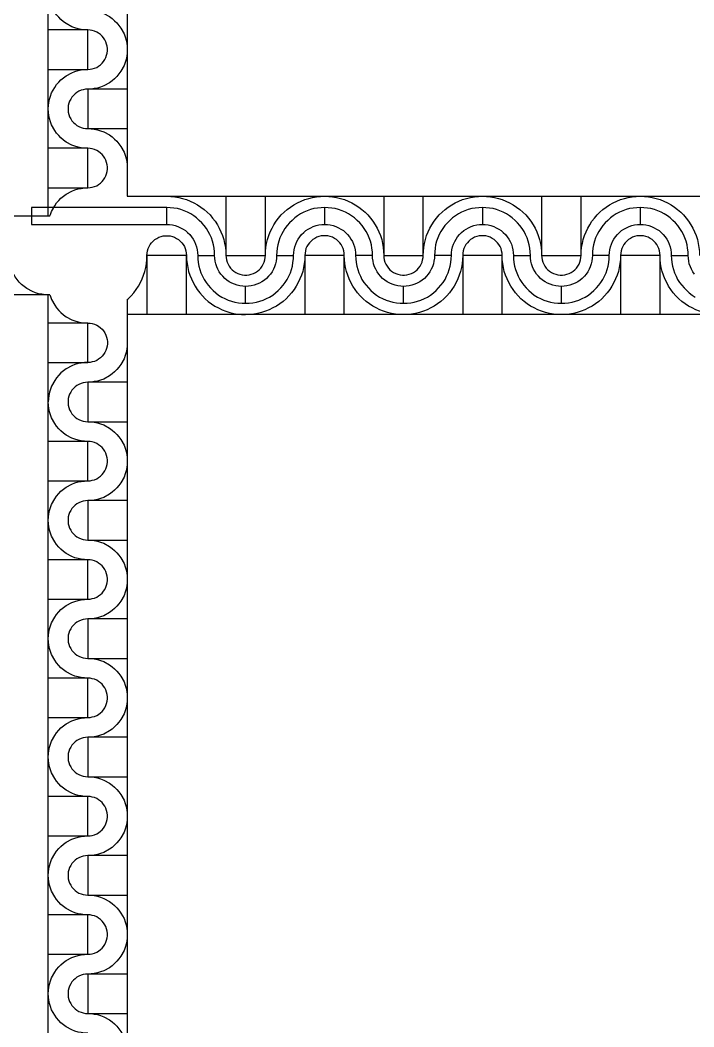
# Model space of a CAD drawing. Extents: x 190.8 to 267.1, y 124 to 174.8.
# Drawn here: x 231.075 to 232.27, y 140.312 to 142.098 of the extents above; entities that cross this region are included whole.
import ezdxf

# ---------------------------------------------------------------- set-up
doc = ezdxf.new("R2010")
doc.units = 0
doc.header["$MEASUREMENT"] = 0

msp = doc.modelspace()

# ---------------------------------------------------------------- linework, layer by layer
for p, q in [((231.2646, 143.8023), (231.2646, 141.7856)), ((231.2646, 141.7856), (233.3913, 141.7856)), ((229.0246, 141.7506), (231.1275, 141.7506)), ((231.2646, 141.6023), (231.2646, 139.5856))]:
    msp.add_line(p, q)
for points in [[(231.1246, 141.7506), (231.1246, 143.8106)], [(231.1946, 142.0806), (231.1889, 142.0808), (231.1831, 142.0816), (231.1774, 142.0826), (231.1719, 142.0843), (231.1664, 142.0863), (231.1564, 142.0918), (231.1516, 142.0953), (231.1471, 142.0991), (231.1431, 142.1031), (231.1394, 142.1076), (231.1359, 142.1123), (231.1304, 142.1223), (231.1284, 142.1278), (231.1266, 142.1333), (231.1256, 142.1391), (231.1249, 142.1448), (231.1246, 142.1506)], [(231.1946, 142.1156), (231.2004, 142.1153), (231.2061, 142.1146), (231.2119, 142.1136), (231.2174, 142.1118), (231.2229, 142.1098), (231.2329, 142.1043), (231.2376, 142.1008), (231.2421, 142.0971), (231.2461, 142.0931), (231.2499, 142.0886), (231.2534, 142.0838), (231.2589, 142.0738), (231.2609, 142.0683), (231.2626, 142.0628), (231.2636, 142.0571), (231.2644, 142.0513), (231.2646, 142.0456)], [(231.1246, 142.0106), (231.1946, 142.0106), (231.1946, 142.0806), (231.1246, 142.0806)], [(231.1946, 142.0106), (231.1986, 142.0108), (231.2026, 142.0116), (231.2066, 142.0126), (231.2104, 142.0143), (231.2139, 142.0163), (231.2171, 142.0188), (231.2201, 142.0216), (231.2226, 142.0246), (231.2249, 142.0281), (231.2269, 142.0318), (231.2281, 142.0356), (231.2291, 142.0396), (231.2296, 142.0436), (231.2296, 142.0476), (231.2291, 142.0516), (231.2281, 142.0556), (231.2269, 142.0596), (231.2249, 142.0631), (231.2226, 142.0666), (231.2201, 142.0696), (231.2171, 142.0723), (231.2139, 142.0748), (231.2104, 142.0768), (231.2066, 142.0786), (231.2026, 142.0796), (231.1986, 142.0803), (231.1946, 142.0806)], [(231.2646, 142.0456), (231.2644, 142.0398), (231.2636, 142.0341), (231.2626, 142.0283), (231.2609, 142.0228), (231.2589, 142.0173), (231.2534, 142.0073), (231.2499, 142.0026), (231.2461, 141.9981), (231.2421, 141.9941), (231.2376, 141.9903), (231.2329, 141.9868), (231.2229, 141.9813), (231.2174, 141.9793), (231.2119, 141.9776), (231.2061, 141.9766), (231.2004, 141.9758), (231.1946, 141.9756)], [(231.1246, 141.9406), (231.1249, 141.9463), (231.1256, 141.9521), (231.1266, 141.9578), (231.1284, 141.9633), (231.1304, 141.9688), (231.1359, 141.9788), (231.1394, 141.9836), (231.1431, 141.9881), (231.1471, 141.9921), (231.1516, 141.9958), (231.1564, 141.9993), (231.1664, 142.0048), (231.1719, 142.0068), (231.1774, 142.0086), (231.1831, 142.0096), (231.1889, 142.0103), (231.1946, 142.0106)], [(231.1946, 141.9756), (231.1906, 141.9753), (231.1866, 141.9746), (231.1826, 141.9736), (231.1789, 141.9718), (231.1754, 141.9698), (231.1721, 141.9673), (231.1691, 141.9646), (231.1666, 141.9616), (231.1644, 141.9581), (231.1624, 141.9543), (231.1611, 141.9506), (231.1601, 141.9466), (231.1596, 141.9426), (231.1596, 141.9386), (231.1601, 141.9346), (231.1611, 141.9306), (231.1624, 141.9266), (231.1644, 141.9231), (231.1666, 141.9196), (231.1691, 141.9166), (231.1721, 141.9138), (231.1754, 141.9113), (231.1789, 141.9093), (231.1826, 141.9076), (231.1866, 141.9066), (231.1906, 141.9058), (231.1946, 141.9056)], [(231.2646, 141.9756), (231.1946, 141.9756), (231.1946, 141.9056), (231.2646, 141.9056)], [(231.1946, 141.8706), (231.1889, 141.8708), (231.1831, 141.8716), (231.1774, 141.8726), (231.1719, 141.8743), (231.1664, 141.8763), (231.1564, 141.8818), (231.1516, 141.8853), (231.1471, 141.8891), (231.1431, 141.8931), (231.1394, 141.8976), (231.1359, 141.9023), (231.1304, 141.9123), (231.1284, 141.9178), (231.1266, 141.9233), (231.1256, 141.9291), (231.1249, 141.9348), (231.1246, 141.9406)], [(231.1946, 141.9056), (231.2004, 141.9053), (231.2061, 141.9046), (231.2119, 141.9036), (231.2174, 141.9018), (231.2229, 141.8998), (231.2329, 141.8943), (231.2376, 141.8908), (231.2421, 141.8871), (231.2461, 141.8831), (231.2499, 141.8786), (231.2534, 141.8738), (231.2589, 141.8638), (231.2609, 141.8583), (231.2626, 141.8528), (231.2636, 141.8471), (231.2644, 141.8413), (231.2646, 141.8356)], [(231.1246, 141.8006), (231.1946, 141.8006), (231.1946, 141.8706), (231.1246, 141.8706)], [(231.1946, 141.8006), (231.1986, 141.8008), (231.2026, 141.8016), (231.2066, 141.8026), (231.2104, 141.8043), (231.2139, 141.8063), (231.2171, 141.8088), (231.2201, 141.8116), (231.2226, 141.8146), (231.2249, 141.8181), (231.2269, 141.8218), (231.2281, 141.8256), (231.2291, 141.8296), (231.2296, 141.8336), (231.2296, 141.8376), (231.2291, 141.8416), (231.2281, 141.8456), (231.2269, 141.8496), (231.2249, 141.8531), (231.2226, 141.8566), (231.2201, 141.8596), (231.2171, 141.8623), (231.2139, 141.8648), (231.2104, 141.8668), (231.2066, 141.8686), (231.2026, 141.8696), (231.1986, 141.8703), (231.1946, 141.8706)], [(231.1275, 141.7506), (231.1284, 141.7533), (231.1304, 141.7588), (231.1359, 141.7688), (231.1394, 141.7736), (231.1431, 141.7781), (231.1471, 141.7821), (231.1516, 141.7858), (231.1564, 141.7893), (231.1664, 141.7948), (231.1719, 141.7968), (231.1774, 141.7986), (231.1831, 141.7996), (231.1889, 141.8003), (231.1946, 141.8006)], [(231.3346, 141.7856), (231.3419, 141.7853), (231.3489, 141.7846), (231.3559, 141.7833), (231.3629, 141.7818), (231.3699, 141.7796), (231.3764, 141.7768), (231.3829, 141.7738), (231.3891, 141.7703), (231.3951, 141.7663), (231.4009, 141.7621), (231.4064, 141.7573), (231.4114, 141.7523), (231.4161, 141.7468), (231.4204, 141.7411), (231.4244, 141.7351), (231.4279, 141.7288), (231.4309, 141.7223), (231.4336, 141.7158), (231.4359, 141.7088), (231.4374, 141.7018), (231.4386, 141.6948), (231.4394, 141.6878), (231.4396, 141.6806)], [(231.4396, 141.7856), (231.4396, 141.6806), (231.5096, 141.6806), (231.5096, 141.7856)], [(231.5096, 141.6806), (231.5099, 141.6878), (231.5106, 141.6948), (231.5119, 141.7018), (231.5134, 141.7088), (231.5156, 141.7158), (231.5184, 141.7223), (231.5214, 141.7288), (231.5249, 141.7351), (231.5289, 141.7411), (231.5331, 141.7468), (231.5379, 141.7523), (231.5429, 141.7573), (231.5484, 141.7621), (231.5541, 141.7663), (231.5601, 141.7703), (231.5664, 141.7738), (231.5729, 141.7768), (231.5794, 141.7796), (231.5864, 141.7818), (231.5934, 141.7833), (231.6004, 141.7846), (231.6074, 141.7853), (231.6146, 141.7856)], [(231.6146, 141.7856), (231.6219, 141.7853), (231.6289, 141.7846), (231.6359, 141.7833), (231.6429, 141.7818), (231.6499, 141.7796), (231.6564, 141.7768), (231.6629, 141.7738), (231.6691, 141.7703), (231.6751, 141.7663), (231.6809, 141.7621), (231.6864, 141.7573), (231.6914, 141.7523), (231.6961, 141.7468), (231.7004, 141.7411), (231.7044, 141.7351), (231.7079, 141.7288), (231.7109, 141.7223), (231.7136, 141.7158), (231.7159, 141.7088), (231.7174, 141.7018), (231.7186, 141.6948), (231.7194, 141.6878), (231.7196, 141.6806)], [(231.7196, 141.7856), (231.7196, 141.6806), (231.7896, 141.6806), (231.7896, 141.7856)], [(231.7896, 141.6806), (231.7899, 141.6878), (231.7906, 141.6948), (231.7919, 141.7018), (231.7934, 141.7088), (231.7956, 141.7158), (231.7984, 141.7223), (231.8014, 141.7288), (231.8049, 141.7351), (231.8089, 141.7411), (231.8131, 141.7468), (231.8179, 141.7523), (231.8229, 141.7573), (231.8284, 141.7621), (231.8341, 141.7663), (231.8401, 141.7703), (231.8464, 141.7738), (231.8529, 141.7768), (231.8594, 141.7796), (231.8664, 141.7818), (231.8734, 141.7833), (231.8804, 141.7846), (231.8874, 141.7853), (231.8946, 141.7856)], [(231.8946, 141.7856), (231.9019, 141.7853), (231.9089, 141.7846), (231.9159, 141.7833), (231.9229, 141.7818), (231.9299, 141.7796), (231.9364, 141.7768), (231.9429, 141.7738), (231.9491, 141.7703), (231.9551, 141.7663), (231.9609, 141.7621), (231.9664, 141.7573), (231.9714, 141.7523), (231.9761, 141.7468), (231.9804, 141.7411), (231.9844, 141.7351), (231.9879, 141.7288), (231.9909, 141.7223), (231.9936, 141.7158), (231.9959, 141.7088), (231.9974, 141.7018), (231.9986, 141.6948), (231.9994, 141.6878), (231.9996, 141.6806)], [(231.9996, 141.7856), (231.9996, 141.6806), (232.0696, 141.6806), (232.0696, 141.7856)], [(232.0696, 141.6806), (232.0699, 141.6878), (232.0706, 141.6948), (232.0719, 141.7018), (232.0734, 141.7088), (232.0756, 141.7158), (232.0784, 141.7223), (232.0814, 141.7288), (232.0849, 141.7351), (232.0889, 141.7411), (232.0931, 141.7468), (232.0979, 141.7523), (232.1029, 141.7573), (232.1084, 141.7621), (232.1141, 141.7663), (232.1201, 141.7703), (232.1264, 141.7738), (232.1329, 141.7768), (232.1394, 141.7796), (232.1464, 141.7818), (232.1534, 141.7833), (232.1604, 141.7846), (232.1674, 141.7853), (232.1746, 141.7856)], [(232.1746, 141.7856), (232.1819, 141.7853), (232.1889, 141.7846), (232.1959, 141.7833), (232.2029, 141.7818), (232.2099, 141.7796), (232.2164, 141.7768), (232.2229, 141.7738), (232.2291, 141.7703), (232.2351, 141.7663), (232.2409, 141.7621), (232.2464, 141.7573), (232.2514, 141.7523), (232.2561, 141.7468), (232.2604, 141.7411), (232.2644, 141.7351), (232.2679, 141.7288), (232.2709, 141.7223), (232.2736, 141.7158), (232.2759, 141.7088), (232.2774, 141.7018), (232.2786, 141.6948), (232.2794, 141.6878), (232.2796, 141.6806)], [(231.3346, 141.7356), (231.3396, 141.7353), (231.3446, 141.7346), (231.3496, 141.7336), (231.3546, 141.7318), (231.3591, 141.7298), (231.3636, 141.7273), (231.3679, 141.7246), (231.3716, 141.7213), (231.3754, 141.7176), (231.3786, 141.7138), (231.3814, 141.7096), (231.3839, 141.7051), (231.3859, 141.7006), (231.3876, 141.6956), (231.3886, 141.6906), (231.3894, 141.6856), (231.3896, 141.6806), (231.4196, 141.6806), (231.4194, 141.6868), (231.4186, 141.6933), (231.4176, 141.6996), (231.4159, 141.7056), (231.4139, 141.7116), (231.4111, 141.7176), (231.4084, 141.7231), (231.4049, 141.7286), (231.4011, 141.7336), (231.3969, 141.7383), (231.3924, 141.7428), (231.3876, 141.7471), (231.3826, 141.7508), (231.3771, 141.7543), (231.3716, 141.7571), (231.3656, 141.7598), (231.3596, 141.7618), (231.3536, 141.7636), (231.3474, 141.7646), (231.3409, 141.7653), (231.3346, 141.7656)], [(231.6146, 141.7656), (231.6084, 141.7653), (231.6019, 141.7646), (231.5956, 141.7636), (231.5896, 141.7618), (231.5836, 141.7598), (231.5776, 141.7571), (231.5721, 141.7543), (231.5666, 141.7508), (231.5616, 141.7471), (231.5569, 141.7428), (231.5524, 141.7383), (231.5481, 141.7336), (231.5444, 141.7286), (231.5409, 141.7231), (231.5381, 141.7176), (231.5354, 141.7116), (231.5334, 141.7056), (231.5316, 141.6996), (231.5306, 141.6933), (231.5299, 141.6868), (231.5296, 141.6806), (231.5596, 141.6806), (231.5599, 141.6856), (231.5606, 141.6906), (231.5616, 141.6956), (231.5634, 141.7006), (231.5654, 141.7051), (231.5679, 141.7096), (231.5706, 141.7138), (231.5739, 141.7176), (231.5776, 141.7213), (231.5814, 141.7246), (231.5856, 141.7273), (231.5901, 141.7298), (231.5946, 141.7318), (231.5996, 141.7336), (231.6046, 141.7346), (231.6096, 141.7353), (231.6146, 141.7356)], [(231.6996, 141.6806), (231.6994, 141.6868), (231.6986, 141.6933), (231.6976, 141.6996), (231.6959, 141.7056), (231.6939, 141.7116), (231.6911, 141.7176), (231.6884, 141.7231), (231.6849, 141.7286), (231.6811, 141.7336), (231.6769, 141.7383), (231.6724, 141.7428), (231.6676, 141.7471), (231.6626, 141.7508), (231.6571, 141.7543), (231.6516, 141.7571), (231.6456, 141.7598), (231.6396, 141.7618), (231.6336, 141.7636), (231.6274, 141.7646), (231.6209, 141.7653), (231.6146, 141.7656), (231.6146, 141.7356), (231.6196, 141.7353), (231.6246, 141.7346), (231.6296, 141.7336), (231.6346, 141.7318), (231.6391, 141.7298), (231.6436, 141.7273), (231.6479, 141.7246), (231.6516, 141.7213), (231.6554, 141.7176), (231.6586, 141.7138), (231.6614, 141.7096), (231.6639, 141.7051), (231.6659, 141.7006), (231.6676, 141.6956), (231.6686, 141.6906), (231.6694, 141.6856), (231.6696, 141.6806)], [(231.8946, 141.7656), (231.8884, 141.7653), (231.8819, 141.7646), (231.8756, 141.7636), (231.8696, 141.7618), (231.8636, 141.7598), (231.8576, 141.7571), (231.8521, 141.7543), (231.8466, 141.7508), (231.8416, 141.7471), (231.8369, 141.7428), (231.8324, 141.7383), (231.8281, 141.7336), (231.8244, 141.7286), (231.8209, 141.7231), (231.8181, 141.7176), (231.8154, 141.7116), (231.8134, 141.7056), (231.8116, 141.6996), (231.8106, 141.6933), (231.8099, 141.6868), (231.8096, 141.6806)], [(232.1746, 141.7656), (232.1684, 141.7653), (232.1619, 141.7646), (232.1556, 141.7636), (232.1496, 141.7618), (232.1436, 141.7598), (232.1376, 141.7571), (232.1321, 141.7543), (232.1266, 141.7508), (232.1216, 141.7471), (232.1169, 141.7428), (232.1124, 141.7383), (232.1081, 141.7336), (232.1044, 141.7286), (232.1009, 141.7231), (232.0981, 141.7176), (232.0954, 141.7116), (232.0934, 141.7056), (232.0916, 141.6996), (232.0906, 141.6933), (232.0899, 141.6868), (232.0896, 141.6806)], [(231.8396, 141.6806), (231.8399, 141.6856), (231.8406, 141.6906), (231.8416, 141.6956), (231.8434, 141.7006), (231.8454, 141.7051), (231.8479, 141.7096), (231.8506, 141.7138), (231.8539, 141.7176), (231.8576, 141.7213), (231.8614, 141.7246), (231.8656, 141.7273), (231.8701, 141.7298), (231.8746, 141.7318), (231.8796, 141.7336), (231.8846, 141.7346), (231.8896, 141.7353), (231.8946, 141.7356)], [(232.1196, 141.6806), (232.1199, 141.6856), (232.1206, 141.6906), (232.1216, 141.6956), (232.1234, 141.7006), (232.1254, 141.7051), (232.1279, 141.7096), (232.1306, 141.7138), (232.1339, 141.7176), (232.1376, 141.7213), (232.1414, 141.7246), (232.1456, 141.7273), (232.1501, 141.7298), (232.1546, 141.7318), (232.1596, 141.7336), (232.1646, 141.7346), (232.1696, 141.7353), (232.1746, 141.7356)], [(231.2996, 141.6806), (231.2999, 141.6846), (231.3006, 141.6886), (231.3016, 141.6926), (231.3034, 141.6963), (231.3054, 141.6998), (231.3079, 141.7031), (231.3106, 141.7061), (231.3136, 141.7086), (231.3171, 141.7108), (231.3209, 141.7128), (231.3246, 141.7141), (231.3286, 141.7151), (231.3326, 141.7156), (231.3366, 141.7156), (231.3406, 141.7151), (231.3446, 141.7141), (231.3486, 141.7128), (231.3521, 141.7108), (231.3556, 141.7086), (231.3586, 141.7061), (231.3614, 141.7031), (231.3639, 141.6998), (231.3659, 141.6963), (231.3676, 141.6926), (231.3686, 141.6886), (231.3694, 141.6846), (231.3696, 141.6806)], [(231.6496, 141.6806), (231.6494, 141.6846), (231.6486, 141.6886), (231.6476, 141.6926), (231.6459, 141.6963), (231.6439, 141.6998), (231.6414, 141.7031), (231.6386, 141.7061), (231.6356, 141.7086), (231.6321, 141.7108), (231.6284, 141.7128), (231.6246, 141.7141), (231.6206, 141.7151), (231.6166, 141.7156), (231.6126, 141.7156), (231.6086, 141.7151), (231.6046, 141.7141), (231.6006, 141.7128), (231.5971, 141.7108), (231.5936, 141.7086), (231.5906, 141.7061), (231.5879, 141.7031), (231.5854, 141.6998), (231.5834, 141.6963), (231.5816, 141.6926), (231.5806, 141.6886), (231.5799, 141.6846), (231.5796, 141.6806)], [(231.9296, 141.6806), (231.9294, 141.6846), (231.9286, 141.6886), (231.9276, 141.6926), (231.9259, 141.6963), (231.9239, 141.6998), (231.9214, 141.7031), (231.9186, 141.7061), (231.9156, 141.7086), (231.9121, 141.7108), (231.9084, 141.7128), (231.9046, 141.7141), (231.9006, 141.7151), (231.8966, 141.7156), (231.8926, 141.7156), (231.8886, 141.7151), (231.8846, 141.7141), (231.8806, 141.7128), (231.8771, 141.7108), (231.8736, 141.7086), (231.8706, 141.7061), (231.8679, 141.7031), (231.8654, 141.6998), (231.8634, 141.6963), (231.8616, 141.6926), (231.8606, 141.6886), (231.8599, 141.6846), (231.8596, 141.6806)], [(232.2096, 141.6806), (232.2094, 141.6846), (232.2086, 141.6886), (232.2076, 141.6926), (232.2059, 141.6963), (232.2039, 141.6998), (232.2014, 141.7031), (232.1986, 141.7061), (232.1956, 141.7086), (232.1921, 141.7108), (232.1884, 141.7128), (232.1846, 141.7141), (232.1806, 141.7151), (232.1766, 141.7156), (232.1726, 141.7156), (232.1686, 141.7151), (232.1646, 141.7141), (232.1606, 141.7128), (232.1571, 141.7108), (232.1536, 141.7086), (232.1506, 141.7061), (232.1479, 141.7031), (232.1454, 141.6998), (232.1434, 141.6963), (232.1416, 141.6926), (232.1406, 141.6886), (232.1399, 141.6846), (232.1396, 141.6806)], [(231.1246, 141.6106), (231.1189, 141.6108), (231.1131, 141.6116), (231.1074, 141.6126), (231.1019, 141.6143), (231.0964, 141.6163), (231.0864, 141.6218), (231.0816, 141.6253), (231.0771, 141.6291), (231.0731, 141.6331), (231.0694, 141.6376), (231.0659, 141.6423), (231.0604, 141.6523), (231.0584, 141.6578), (231.0566, 141.6633), (231.0556, 141.6691), (231.0549, 141.6748), (231.0546, 141.6806)], [(231.2646, 141.6023), (231.2664, 141.6038), (231.2714, 141.6088), (231.2761, 141.6143), (231.2804, 141.6201), (231.2844, 141.6261), (231.2879, 141.6323), (231.2909, 141.6388), (231.2936, 141.6453), (231.2959, 141.6523), (231.2974, 141.6593), (231.2986, 141.6663), (231.2994, 141.6733), (231.2996, 141.6806)], [(231.3696, 141.5756), (231.3696, 141.6806), (231.2996, 141.6806), (231.2996, 141.5756)], [(231.3696, 141.6806), (231.3699, 141.6733), (231.3706, 141.6663), (231.3719, 141.6593), (231.3734, 141.6523), (231.3756, 141.6453), (231.3784, 141.6388), (231.3814, 141.6323), (231.3849, 141.6261), (231.3889, 141.6201), (231.3931, 141.6143), (231.3979, 141.6088), (231.4029, 141.6038), (231.4084, 141.5991), (231.4141, 141.5948), (231.4201, 141.5908), (231.4264, 141.5873), (231.4329, 141.5843), (231.4394, 141.5816), (231.4464, 141.5793), (231.4534, 141.5778), (231.4604, 141.5766), (231.4674, 141.5758), (231.4746, 141.5756)], [(231.3896, 141.6806), (231.3899, 141.6743), (231.3906, 141.6678), (231.3916, 141.6616), (231.3934, 141.6556), (231.3954, 141.6496), (231.3981, 141.6436), (231.4009, 141.6381), (231.4044, 141.6326), (231.4081, 141.6276), (231.4124, 141.6228), (231.4169, 141.6183), (231.4216, 141.6141), (231.4266, 141.6103), (231.4321, 141.6068), (231.4376, 141.6041), (231.4436, 141.6013), (231.4496, 141.5993), (231.4556, 141.5976), (231.4619, 141.5966), (231.4684, 141.5958), (231.4746, 141.5956), (231.4746, 141.6256), (231.4696, 141.6258), (231.4646, 141.6266), (231.4596, 141.6276), (231.4546, 141.6293), (231.4501, 141.6313), (231.4456, 141.6338), (231.4414, 141.6366), (231.4376, 141.6398), (231.4339, 141.6436), (231.4306, 141.6473), (231.4279, 141.6516), (231.4254, 141.6561), (231.4234, 141.6606), (231.4216, 141.6656), (231.4206, 141.6706), (231.4199, 141.6756), (231.4196, 141.6806)], [(231.4396, 141.6806), (231.4399, 141.6766), (231.4406, 141.6726), (231.4416, 141.6686), (231.4434, 141.6648), (231.4454, 141.6613), (231.4479, 141.6581), (231.4506, 141.6551), (231.4536, 141.6526), (231.4571, 141.6503), (231.4609, 141.6483), (231.4646, 141.6471), (231.4686, 141.6461), (231.4726, 141.6456), (231.4766, 141.6456), (231.4806, 141.6461), (231.4846, 141.6471), (231.4886, 141.6483), (231.4921, 141.6503), (231.4956, 141.6526), (231.4986, 141.6551), (231.5014, 141.6581), (231.5039, 141.6613), (231.5059, 141.6648), (231.5076, 141.6686), (231.5086, 141.6726), (231.5094, 141.6766), (231.5096, 141.6806)], [(231.5296, 141.6806), (231.5294, 141.6756), (231.5286, 141.6706), (231.5276, 141.6656), (231.5259, 141.6606), (231.5239, 141.6561), (231.5214, 141.6516), (231.5186, 141.6473), (231.5154, 141.6436), (231.5116, 141.6398), (231.5079, 141.6366), (231.5036, 141.6338), (231.4991, 141.6313), (231.4946, 141.6293), (231.4896, 141.6276), (231.4846, 141.6266), (231.4796, 141.6258), (231.4746, 141.6256)], [(231.5796, 141.6806), (231.5794, 141.6733), (231.5786, 141.6663), (231.5774, 141.6593), (231.5759, 141.6523), (231.5736, 141.6453), (231.5709, 141.6388), (231.5679, 141.6323), (231.5644, 141.6261), (231.5604, 141.6201), (231.5561, 141.6143), (231.5514, 141.6088), (231.5464, 141.6038), (231.5409, 141.5991), (231.5351, 141.5948), (231.5291, 141.5908), (231.5229, 141.5873), (231.5164, 141.5843), (231.5099, 141.5816), (231.5029, 141.5793), (231.4959, 141.5778), (231.4889, 141.5766), (231.4819, 141.5758), (231.4746, 141.5756)], [(231.4746, 141.5956), (231.4809, 141.5958), (231.4874, 141.5966), (231.4936, 141.5976), (231.4996, 141.5993), (231.5056, 141.6013), (231.5116, 141.6041), (231.5171, 141.6068), (231.5226, 141.6103), (231.5276, 141.6141), (231.5324, 141.6183), (231.5369, 141.6228), (231.5411, 141.6276), (231.5449, 141.6326), (231.5484, 141.6381), (231.5511, 141.6436), (231.5539, 141.6496), (231.5559, 141.6556), (231.5576, 141.6616), (231.5586, 141.6678), (231.5594, 141.6743), (231.5596, 141.6806)], [(231.6496, 141.5756), (231.6496, 141.6806), (231.5796, 141.6806), (231.5796, 141.5756)], [(231.7546, 141.5756), (231.7474, 141.5758), (231.7404, 141.5766), (231.7334, 141.5778), (231.7264, 141.5793), (231.7194, 141.5816), (231.7129, 141.5843), (231.7064, 141.5873), (231.7001, 141.5908), (231.6941, 141.5948), (231.6884, 141.5991), (231.6829, 141.6038), (231.6779, 141.6088), (231.6731, 141.6143), (231.6689, 141.6201), (231.6649, 141.6261), (231.6614, 141.6323), (231.6584, 141.6388), (231.6556, 141.6453), (231.6534, 141.6523), (231.6519, 141.6593), (231.6506, 141.6663), (231.6499, 141.6733), (231.6496, 141.6806)], [(231.7196, 141.6806), (231.7199, 141.6766), (231.7206, 141.6726), (231.7216, 141.6686), (231.7234, 141.6648), (231.7254, 141.6613), (231.7279, 141.6581), (231.7306, 141.6551), (231.7336, 141.6526), (231.7371, 141.6503), (231.7409, 141.6483), (231.7446, 141.6471), (231.7486, 141.6461), (231.7526, 141.6456), (231.7566, 141.6456), (231.7606, 141.6461), (231.7646, 141.6471), (231.7686, 141.6483), (231.7721, 141.6503), (231.7756, 141.6526), (231.7786, 141.6551), (231.7814, 141.6581), (231.7839, 141.6613), (231.7859, 141.6648), (231.7876, 141.6686), (231.7886, 141.6726), (231.7894, 141.6766), (231.7896, 141.6806)], [(231.7546, 141.5956), (231.7609, 141.5958), (231.7674, 141.5966), (231.7736, 141.5976), (231.7796, 141.5993), (231.7856, 141.6013), (231.7916, 141.6041), (231.7971, 141.6068), (231.8026, 141.6103), (231.8076, 141.6141), (231.8124, 141.6183), (231.8169, 141.6228), (231.8211, 141.6276), (231.8249, 141.6326), (231.8284, 141.6381), (231.8311, 141.6436), (231.8339, 141.6496), (231.8359, 141.6556), (231.8376, 141.6616), (231.8386, 141.6678), (231.8394, 141.6743), (231.8396, 141.6806), (231.8096, 141.6806), (231.8094, 141.6756), (231.8086, 141.6706), (231.8076, 141.6656), (231.8059, 141.6606), (231.8039, 141.6561), (231.8014, 141.6516), (231.7986, 141.6473), (231.7954, 141.6436), (231.7916, 141.6398), (231.7879, 141.6366), (231.7836, 141.6338), (231.7791, 141.6313), (231.7746, 141.6293), (231.7696, 141.6276), (231.7646, 141.6266), (231.7596, 141.6258), (231.7546, 141.6256)], [(231.8596, 141.6806), (231.8594, 141.6733), (231.8586, 141.6663), (231.8574, 141.6593), (231.8559, 141.6523), (231.8536, 141.6453), (231.8509, 141.6388), (231.8479, 141.6323), (231.8444, 141.6261), (231.8404, 141.6201), (231.8361, 141.6143), (231.8314, 141.6088), (231.8264, 141.6038), (231.8209, 141.5991), (231.8151, 141.5948), (231.8091, 141.5908), (231.8029, 141.5873), (231.7964, 141.5843), (231.7899, 141.5816), (231.7829, 141.5793), (231.7759, 141.5778), (231.7689, 141.5766), (231.7619, 141.5758), (231.7546, 141.5756)], [(231.9296, 141.5756), (231.9296, 141.6806), (231.8596, 141.6806), (231.8596, 141.5756)], [(232.0346, 141.5756), (232.0274, 141.5758), (232.0204, 141.5766), (232.0134, 141.5778), (232.0064, 141.5793), (231.9994, 141.5816), (231.9929, 141.5843), (231.9864, 141.5873), (231.9801, 141.5908), (231.9741, 141.5948), (231.9684, 141.5991), (231.9629, 141.6038), (231.9579, 141.6088), (231.9531, 141.6143), (231.9489, 141.6201), (231.9449, 141.6261), (231.9414, 141.6323), (231.9384, 141.6388), (231.9356, 141.6453), (231.9334, 141.6523), (231.9319, 141.6593), (231.9306, 141.6663), (231.9299, 141.6733), (231.9296, 141.6806)], [(231.9496, 141.6806), (231.9499, 141.6743), (231.9506, 141.6678), (231.9516, 141.6616), (231.9534, 141.6556), (231.9554, 141.6496), (231.9581, 141.6436), (231.9609, 141.6381), (231.9644, 141.6326), (231.9681, 141.6276), (231.9724, 141.6228), (231.9769, 141.6183), (231.9816, 141.6141), (231.9866, 141.6103), (231.9921, 141.6068), (231.9976, 141.6041), (232.0036, 141.6013), (232.0096, 141.5993), (232.0156, 141.5976), (232.0219, 141.5966), (232.0284, 141.5958), (232.0346, 141.5956), (232.0346, 141.6256), (232.0296, 141.6258), (232.0246, 141.6266), (232.0196, 141.6276), (232.0146, 141.6293), (232.0101, 141.6313), (232.0056, 141.6338), (232.0014, 141.6366), (231.9976, 141.6398), (231.9939, 141.6436), (231.9906, 141.6473), (231.9879, 141.6516), (231.9854, 141.6561), (231.9834, 141.6606), (231.9816, 141.6656), (231.9806, 141.6706), (231.9799, 141.6756), (231.9796, 141.6806)], [(231.9996, 141.6806), (231.9999, 141.6766), (232.0006, 141.6726), (232.0016, 141.6686), (232.0034, 141.6648), (232.0054, 141.6613), (232.0079, 141.6581), (232.0106, 141.6551), (232.0136, 141.6526), (232.0171, 141.6503), (232.0209, 141.6483), (232.0246, 141.6471), (232.0286, 141.6461), (232.0326, 141.6456), (232.0366, 141.6456), (232.0406, 141.6461), (232.0446, 141.6471), (232.0486, 141.6483), (232.0521, 141.6503), (232.0556, 141.6526), (232.0586, 141.6551), (232.0614, 141.6581), (232.0639, 141.6613), (232.0659, 141.6648), (232.0676, 141.6686), (232.0686, 141.6726), (232.0694, 141.6766), (232.0696, 141.6806)], [(232.0346, 141.5956), (232.0409, 141.5958), (232.0474, 141.5966), (232.0536, 141.5976), (232.0596, 141.5993), (232.0656, 141.6013), (232.0716, 141.6041), (232.0771, 141.6068), (232.0826, 141.6103), (232.0876, 141.6141), (232.0924, 141.6183), (232.0969, 141.6228), (232.1011, 141.6276), (232.1049, 141.6326), (232.1084, 141.6381), (232.1111, 141.6436), (232.1139, 141.6496), (232.1159, 141.6556), (232.1176, 141.6616), (232.1186, 141.6678), (232.1194, 141.6743), (232.1196, 141.6806), (232.0896, 141.6806), (232.0894, 141.6756), (232.0886, 141.6706), (232.0876, 141.6656), (232.0859, 141.6606), (232.0839, 141.6561), (232.0814, 141.6516), (232.0786, 141.6473), (232.0754, 141.6436), (232.0716, 141.6398), (232.0679, 141.6366), (232.0636, 141.6338), (232.0591, 141.6313), (232.0546, 141.6293), (232.0496, 141.6276), (232.0446, 141.6266), (232.0396, 141.6258), (232.0346, 141.6256)], [(232.1396, 141.6806), (232.1394, 141.6733), (232.1386, 141.6663), (232.1374, 141.6593), (232.1359, 141.6523), (232.1336, 141.6453), (232.1309, 141.6388), (232.1279, 141.6323), (232.1244, 141.6261), (232.1204, 141.6201), (232.1161, 141.6143), (232.1114, 141.6088), (232.1064, 141.6038), (232.1009, 141.5991), (232.0951, 141.5948), (232.0891, 141.5908), (232.0829, 141.5873), (232.0764, 141.5843), (232.0699, 141.5816), (232.0629, 141.5793), (232.0559, 141.5778), (232.0489, 141.5766), (232.0419, 141.5758), (232.0346, 141.5756)], [(232.2096, 141.5756), (232.2096, 141.6806), (232.1396, 141.6806), (232.1396, 141.5756)], [(232.3146, 141.5756), (232.3074, 141.5758), (232.3004, 141.5766), (232.2934, 141.5778), (232.2864, 141.5793), (232.2794, 141.5816), (232.2729, 141.5843), (232.2664, 141.5873), (232.2601, 141.5908), (232.2541, 141.5948), (232.2484, 141.5991), (232.2429, 141.6038), (232.2379, 141.6088), (232.2331, 141.6143), (232.2289, 141.6201), (232.2249, 141.6261), (232.2214, 141.6323), (232.2184, 141.6388), (232.2156, 141.6453), (232.2134, 141.6523), (232.2119, 141.6593), (232.2106, 141.6663), (232.2099, 141.6733), (232.2096, 141.6806)], [(232.2296, 141.6806), (232.2299, 141.6743), (232.2306, 141.6678), (232.2316, 141.6616), (232.2334, 141.6556), (232.2354, 141.6496), (232.2381, 141.6436), (232.2409, 141.6381), (232.2444, 141.6326), (232.2481, 141.6276), (232.2524, 141.6228), (232.2569, 141.6183), (232.2616, 141.6141), (232.2666, 141.6103), (232.2721, 141.6068)], [(232.2706, 141.6473), (232.2679, 141.6516), (232.2654, 141.6561), (232.2634, 141.6606), (232.2616, 141.6656), (232.2606, 141.6706), (232.2599, 141.6756), (232.2596, 141.6806)], [(231.1275, 141.6106), (229.0246, 141.6106), (229.0246, 139.5506)], [(231.1246, 139.5506), (231.1246, 141.6106)], [(231.1275, 141.6106), (231.1284, 141.6078), (231.1304, 141.6023), (231.1359, 141.5923), (231.1394, 141.5876), (231.1431, 141.5831), (231.1471, 141.5791), (231.1516, 141.5753), (231.1564, 141.5718), (231.1664, 141.5663), (231.1719, 141.5643), (231.1774, 141.5626), (231.1831, 141.5616), (231.1889, 141.5608), (231.1946, 141.5606)], [(231.1246, 141.4906), (231.1946, 141.4906), (231.1946, 141.5606), (231.1246, 141.5606)], [(231.1946, 141.5606), (231.1986, 141.5603), (231.2026, 141.5596), (231.2066, 141.5586), (231.2104, 141.5568), (231.2139, 141.5548), (231.2171, 141.5523), (231.2201, 141.5496), (231.2226, 141.5466), (231.2249, 141.5431), (231.2269, 141.5393), (231.2281, 141.5356), (231.2291, 141.5316), (231.2296, 141.5276), (231.2296, 141.5236), (231.2291, 141.5196), (231.2281, 141.5156), (231.2269, 141.5116), (231.2249, 141.5081), (231.2226, 141.5046), (231.2201, 141.5016), (231.2171, 141.4988), (231.2139, 141.4963), (231.2104, 141.4943), (231.2066, 141.4926), (231.2026, 141.4916), (231.1986, 141.4908), (231.1946, 141.4906)], [(233.3646, 141.5756), (231.2646, 141.5756)], [(231.2646, 141.5256), (231.2644, 141.5198), (231.2636, 141.5141), (231.2626, 141.5083), (231.2609, 141.5028), (231.2589, 141.4973), (231.2534, 141.4873), (231.2499, 141.4826), (231.2461, 141.4781), (231.2421, 141.4741), (231.2376, 141.4703), (231.2329, 141.4668), (231.2229, 141.4613), (231.2174, 141.4593), (231.2119, 141.4576), (231.2061, 141.4566), (231.2004, 141.4558), (231.1946, 141.4556)], [(231.1946, 141.4906), (231.1889, 141.4903), (231.1831, 141.4896), (231.1774, 141.4886), (231.1719, 141.4868), (231.1664, 141.4848), (231.1564, 141.4793), (231.1516, 141.4758), (231.1471, 141.4721), (231.1431, 141.4681), (231.1394, 141.4636), (231.1359, 141.4588), (231.1304, 141.4488), (231.1284, 141.4433), (231.1266, 141.4378), (231.1256, 141.4321), (231.1249, 141.4263), (231.1246, 141.4206)], [(231.1946, 141.4556), (231.1906, 141.4553), (231.1866, 141.4546), (231.1826, 141.4536), (231.1789, 141.4518), (231.1754, 141.4498), (231.1721, 141.4473), (231.1691, 141.4446), (231.1666, 141.4416), (231.1644, 141.4381), (231.1624, 141.4343), (231.1611, 141.4306), (231.1601, 141.4266), (231.1596, 141.4226), (231.1596, 141.4186), (231.1601, 141.4146), (231.1611, 141.4106), (231.1624, 141.4066), (231.1644, 141.4031), (231.1666, 141.3996), (231.1691, 141.3966), (231.1721, 141.3938), (231.1754, 141.3913), (231.1789, 141.3893), (231.1826, 141.3876), (231.1866, 141.3866), (231.1906, 141.3858), (231.1946, 141.3856)], [(231.2646, 141.4556), (231.1946, 141.4556), (231.1946, 141.3856), (231.2646, 141.3856)], [(231.1946, 141.3506), (231.1889, 141.3508), (231.1831, 141.3516), (231.1774, 141.3526), (231.1719, 141.3543), (231.1664, 141.3563), (231.1564, 141.3618), (231.1516, 141.3653), (231.1471, 141.3691), (231.1431, 141.3731), (231.1394, 141.3776), (231.1359, 141.3823), (231.1304, 141.3923), (231.1284, 141.3978), (231.1266, 141.4033), (231.1256, 141.4091), (231.1249, 141.4148), (231.1246, 141.4206)], [(231.1946, 141.3856), (231.2004, 141.3853), (231.2061, 141.3846), (231.2119, 141.3836), (231.2174, 141.3818), (231.2229, 141.3798), (231.2329, 141.3743), (231.2376, 141.3708), (231.2421, 141.3671), (231.2461, 141.3631), (231.2499, 141.3586), (231.2534, 141.3538), (231.2589, 141.3438), (231.2609, 141.3383), (231.2626, 141.3328), (231.2636, 141.3271), (231.2644, 141.3213), (231.2646, 141.3156)], [(231.1246, 141.2806), (231.1946, 141.2806), (231.1946, 141.3506), (231.1246, 141.3506)], [(231.1946, 141.2806), (231.1986, 141.2808), (231.2026, 141.2816), (231.2066, 141.2826), (231.2104, 141.2843), (231.2139, 141.2863), (231.2171, 141.2888), (231.2201, 141.2916), (231.2226, 141.2946), (231.2249, 141.2981), (231.2269, 141.3018), (231.2281, 141.3056), (231.2291, 141.3096), (231.2296, 141.3136), (231.2296, 141.3176), (231.2291, 141.3216), (231.2281, 141.3256), (231.2269, 141.3296), (231.2249, 141.3331), (231.2226, 141.3366), (231.2201, 141.3396), (231.2171, 141.3423), (231.2139, 141.3448), (231.2104, 141.3468), (231.2066, 141.3486), (231.2026, 141.3496), (231.1986, 141.3503), (231.1946, 141.3506)], [(231.2646, 141.3156), (231.2644, 141.3098), (231.2636, 141.3041), (231.2626, 141.2983), (231.2609, 141.2928), (231.2589, 141.2873), (231.2534, 141.2773), (231.2499, 141.2726), (231.2461, 141.2681), (231.2421, 141.2641), (231.2376, 141.2603), (231.2329, 141.2568), (231.2229, 141.2513), (231.2174, 141.2493), (231.2119, 141.2476), (231.2061, 141.2466), (231.2004, 141.2458), (231.1946, 141.2456)], [(231.1246, 141.2106), (231.1249, 141.2163), (231.1256, 141.2221), (231.1266, 141.2278), (231.1284, 141.2333), (231.1304, 141.2388), (231.1359, 141.2488), (231.1394, 141.2536), (231.1431, 141.2581), (231.1471, 141.2621), (231.1516, 141.2658), (231.1564, 141.2693), (231.1664, 141.2748), (231.1719, 141.2768), (231.1774, 141.2786), (231.1831, 141.2796), (231.1889, 141.2803), (231.1946, 141.2806)], [(231.1946, 141.2456), (231.1906, 141.2453), (231.1866, 141.2446), (231.1826, 141.2436), (231.1789, 141.2418), (231.1754, 141.2398), (231.1721, 141.2373), (231.1691, 141.2346), (231.1666, 141.2316), (231.1644, 141.2281), (231.1624, 141.2243), (231.1611, 141.2206), (231.1601, 141.2166), (231.1596, 141.2126), (231.1596, 141.2086), (231.1601, 141.2046), (231.1611, 141.2006), (231.1624, 141.1966), (231.1644, 141.1931), (231.1666, 141.1896), (231.1691, 141.1866), (231.1721, 141.1838), (231.1754, 141.1813), (231.1789, 141.1793), (231.1826, 141.1776), (231.1866, 141.1766), (231.1906, 141.1758), (231.1946, 141.1756)], [(231.2646, 141.2456), (231.1946, 141.2456), (231.1946, 141.1756), (231.2646, 141.1756)], [(231.1946, 141.1406), (231.1889, 141.1408), (231.1831, 141.1416), (231.1774, 141.1426), (231.1719, 141.1443), (231.1664, 141.1463), (231.1564, 141.1518), (231.1516, 141.1553), (231.1471, 141.1591), (231.1431, 141.1631), (231.1394, 141.1676), (231.1359, 141.1723), (231.1304, 141.1823), (231.1284, 141.1878), (231.1266, 141.1933), (231.1256, 141.1991), (231.1249, 141.2048), (231.1246, 141.2106)], [(231.1946, 141.1756), (231.2004, 141.1753), (231.2061, 141.1746), (231.2119, 141.1736), (231.2174, 141.1718), (231.2229, 141.1698), (231.2329, 141.1643), (231.2376, 141.1608), (231.2421, 141.1571), (231.2461, 141.1531), (231.2499, 141.1486), (231.2534, 141.1438), (231.2589, 141.1338), (231.2609, 141.1283), (231.2626, 141.1228), (231.2636, 141.1171), (231.2644, 141.1113), (231.2646, 141.1056)], [(231.1246, 141.0706), (231.1946, 141.0706), (231.1946, 141.1406), (231.1246, 141.1406)], [(231.1946, 141.0706), (231.1986, 141.0708), (231.2026, 141.0716), (231.2066, 141.0726), (231.2104, 141.0743), (231.2139, 141.0763), (231.2171, 141.0788), (231.2201, 141.0816), (231.2226, 141.0846), (231.2249, 141.0881), (231.2269, 141.0918), (231.2281, 141.0956), (231.2291, 141.0996), (231.2296, 141.1036), (231.2296, 141.1076), (231.2291, 141.1116), (231.2281, 141.1156), (231.2269, 141.1196), (231.2249, 141.1231), (231.2226, 141.1266), (231.2201, 141.1296), (231.2171, 141.1323), (231.2139, 141.1348), (231.2104, 141.1368), (231.2066, 141.1386), (231.2026, 141.1396), (231.1986, 141.1403), (231.1946, 141.1406)], [(231.2646, 141.1056), (231.2644, 141.0998), (231.2636, 141.0941), (231.2626, 141.0883), (231.2609, 141.0828), (231.2589, 141.0773), (231.2534, 141.0673), (231.2499, 141.0626), (231.2461, 141.0581), (231.2421, 141.0541), (231.2376, 141.0503), (231.2329, 141.0468), (231.2229, 141.0413), (231.2174, 141.0393), (231.2119, 141.0376), (231.2061, 141.0366), (231.2004, 141.0358), (231.1946, 141.0356)], [(231.1246, 141.0006), (231.1249, 141.0063), (231.1256, 141.0121), (231.1266, 141.0178), (231.1284, 141.0233), (231.1304, 141.0288), (231.1359, 141.0388), (231.1394, 141.0436), (231.1431, 141.0481), (231.1471, 141.0521), (231.1516, 141.0558), (231.1564, 141.0593), (231.1664, 141.0648), (231.1719, 141.0668), (231.1774, 141.0686), (231.1831, 141.0696), (231.1889, 141.0703), (231.1946, 141.0706)], [(231.1946, 141.0356), (231.1906, 141.0353), (231.1866, 141.0346), (231.1826, 141.0336), (231.1789, 141.0318), (231.1754, 141.0298), (231.1721, 141.0273), (231.1691, 141.0246), (231.1666, 141.0216), (231.1644, 141.0181), (231.1624, 141.0143), (231.1611, 141.0106), (231.1601, 141.0066), (231.1596, 141.0026), (231.1596, 140.9986), (231.1601, 140.9946), (231.1611, 140.9906), (231.1624, 140.9866), (231.1644, 140.9831), (231.1666, 140.9796), (231.1691, 140.9766), (231.1721, 140.9738), (231.1754, 140.9713), (231.1789, 140.9693), (231.1826, 140.9676), (231.1866, 140.9666), (231.1906, 140.9658), (231.1946, 140.9656)], [(231.2646, 141.0356), (231.1946, 141.0356), (231.1946, 140.9656), (231.2646, 140.9656)], [(231.1946, 140.9306), (231.1889, 140.9308), (231.1831, 140.9316), (231.1774, 140.9326), (231.1719, 140.9343), (231.1664, 140.9363), (231.1564, 140.9418), (231.1516, 140.9453), (231.1471, 140.9491), (231.1431, 140.9531), (231.1394, 140.9576), (231.1359, 140.9623), (231.1304, 140.9723), (231.1284, 140.9778), (231.1266, 140.9833), (231.1256, 140.9891), (231.1249, 140.9948), (231.1246, 141.0006)], [(231.1946, 140.9656), (231.2004, 140.9653), (231.2061, 140.9646), (231.2119, 140.9636), (231.2174, 140.9618), (231.2229, 140.9598), (231.2329, 140.9543), (231.2376, 140.9508), (231.2421, 140.9471), (231.2461, 140.9431), (231.2499, 140.9386), (231.2534, 140.9338), (231.2589, 140.9238), (231.2609, 140.9183), (231.2626, 140.9128), (231.2636, 140.9071), (231.2644, 140.9013), (231.2646, 140.8956)], [(231.1246, 140.8606), (231.1946, 140.8606), (231.1946, 140.9306), (231.1246, 140.9306)], [(231.1946, 140.8606), (231.1986, 140.8608), (231.2026, 140.8616), (231.2066, 140.8626), (231.2104, 140.8643), (231.2139, 140.8663), (231.2171, 140.8688), (231.2201, 140.8716), (231.2226, 140.8746), (231.2249, 140.8781), (231.2269, 140.8818), (231.2281, 140.8856), (231.2291, 140.8896), (231.2296, 140.8936), (231.2296, 140.8976), (231.2291, 140.9016), (231.2281, 140.9056), (231.2269, 140.9096), (231.2249, 140.9131), (231.2226, 140.9166), (231.2201, 140.9196), (231.2171, 140.9223), (231.2139, 140.9248), (231.2104, 140.9268), (231.2066, 140.9286), (231.2026, 140.9296), (231.1986, 140.9303), (231.1946, 140.9306)], [(231.2646, 140.8956), (231.2644, 140.8898), (231.2636, 140.8841), (231.2626, 140.8783), (231.2609, 140.8728), (231.2589, 140.8673), (231.2534, 140.8573), (231.2499, 140.8526), (231.2461, 140.8481), (231.2421, 140.8441), (231.2376, 140.8403), (231.2329, 140.8368), (231.2229, 140.8313), (231.2174, 140.8293), (231.2119, 140.8276), (231.2061, 140.8266), (231.2004, 140.8258), (231.1946, 140.8256)], [(231.1246, 140.7906), (231.1249, 140.7963), (231.1256, 140.8021), (231.1266, 140.8078), (231.1284, 140.8133), (231.1304, 140.8188), (231.1359, 140.8288), (231.1394, 140.8336), (231.1431, 140.8381), (231.1471, 140.8421), (231.1516, 140.8458), (231.1564, 140.8493), (231.1664, 140.8548), (231.1719, 140.8568), (231.1774, 140.8586), (231.1831, 140.8596), (231.1889, 140.8603), (231.1946, 140.8606)], [(231.1946, 140.8256), (231.1906, 140.8253), (231.1866, 140.8246), (231.1826, 140.8236), (231.1789, 140.8218), (231.1754, 140.8198), (231.1721, 140.8173), (231.1691, 140.8146), (231.1666, 140.8116), (231.1644, 140.8081), (231.1624, 140.8043), (231.1611, 140.8006), (231.1601, 140.7966), (231.1596, 140.7926), (231.1596, 140.7886), (231.1601, 140.7846), (231.1611, 140.7806), (231.1624, 140.7766), (231.1644, 140.7731), (231.1666, 140.7696), (231.1691, 140.7666), (231.1721, 140.7638), (231.1754, 140.7613), (231.1789, 140.7593), (231.1826, 140.7576), (231.1866, 140.7566), (231.1906, 140.7558), (231.1946, 140.7556)], [(231.2646, 140.8256), (231.1946, 140.8256), (231.1946, 140.7556), (231.2646, 140.7556)], [(231.1946, 140.7206), (231.1889, 140.7208), (231.1831, 140.7216), (231.1774, 140.7226), (231.1719, 140.7243), (231.1664, 140.7263), (231.1564, 140.7318), (231.1516, 140.7353), (231.1471, 140.7391), (231.1431, 140.7431), (231.1394, 140.7476), (231.1359, 140.7523), (231.1304, 140.7623), (231.1284, 140.7678), (231.1266, 140.7733), (231.1256, 140.7791), (231.1249, 140.7848), (231.1246, 140.7906)], [(231.1946, 140.7556), (231.2004, 140.7553), (231.2061, 140.7546), (231.2119, 140.7536), (231.2174, 140.7518), (231.2229, 140.7498), (231.2329, 140.7443), (231.2376, 140.7408), (231.2421, 140.7371), (231.2461, 140.7331), (231.2499, 140.7286), (231.2534, 140.7238), (231.2589, 140.7138), (231.2609, 140.7083), (231.2626, 140.7028), (231.2636, 140.6971), (231.2644, 140.6913), (231.2646, 140.6856)], [(231.1246, 140.6506), (231.1946, 140.6506), (231.1946, 140.7206), (231.1246, 140.7206)], [(231.1946, 140.6506), (231.1986, 140.6508), (231.2026, 140.6516), (231.2066, 140.6526), (231.2104, 140.6543), (231.2139, 140.6563), (231.2171, 140.6588), (231.2201, 140.6616), (231.2226, 140.6646), (231.2249, 140.6681), (231.2269, 140.6718), (231.2281, 140.6756), (231.2291, 140.6796), (231.2296, 140.6836), (231.2296, 140.6876), (231.2291, 140.6916), (231.2281, 140.6956), (231.2269, 140.6996), (231.2249, 140.7031), (231.2226, 140.7066), (231.2201, 140.7096), (231.2171, 140.7123), (231.2139, 140.7148), (231.2104, 140.7168), (231.2066, 140.7186), (231.2026, 140.7196), (231.1986, 140.7203), (231.1946, 140.7206)], [(231.2646, 140.6856), (231.2644, 140.6798), (231.2636, 140.6741), (231.2626, 140.6683), (231.2609, 140.6628), (231.2589, 140.6573), (231.2534, 140.6473), (231.2499, 140.6426), (231.2461, 140.6381), (231.2421, 140.6341), (231.2376, 140.6303), (231.2329, 140.6268), (231.2229, 140.6213), (231.2174, 140.6193), (231.2119, 140.6176), (231.2061, 140.6166), (231.2004, 140.6158), (231.1946, 140.6156)], [(231.1246, 140.5806), (231.1249, 140.5863), (231.1256, 140.5921), (231.1266, 140.5978), (231.1284, 140.6033), (231.1304, 140.6088), (231.1359, 140.6188), (231.1394, 140.6236), (231.1431, 140.6281), (231.1471, 140.6321), (231.1516, 140.6358), (231.1564, 140.6393), (231.1664, 140.6448), (231.1719, 140.6468), (231.1774, 140.6486), (231.1831, 140.6496), (231.1889, 140.6503), (231.1946, 140.6506)], [(231.1946, 140.6156), (231.1906, 140.6153), (231.1866, 140.6146), (231.1826, 140.6136), (231.1789, 140.6118), (231.1754, 140.6098), (231.1721, 140.6073), (231.1691, 140.6046), (231.1666, 140.6016), (231.1644, 140.5981), (231.1624, 140.5943), (231.1611, 140.5906), (231.1601, 140.5866), (231.1596, 140.5826), (231.1596, 140.5786), (231.1601, 140.5746), (231.1611, 140.5706), (231.1624, 140.5666), (231.1644, 140.5631), (231.1666, 140.5596), (231.1691, 140.5566), (231.1721, 140.5538), (231.1754, 140.5513), (231.1789, 140.5493), (231.1826, 140.5476), (231.1866, 140.5466), (231.1906, 140.5458), (231.1946, 140.5456)], [(231.2646, 140.6156), (231.1946, 140.6156), (231.1946, 140.5456), (231.2646, 140.5456)], [(231.1946, 140.5106), (231.1889, 140.5108), (231.1831, 140.5116), (231.1774, 140.5126), (231.1719, 140.5143), (231.1664, 140.5163), (231.1564, 140.5218), (231.1516, 140.5253), (231.1471, 140.5291), (231.1431, 140.5331), (231.1394, 140.5376), (231.1359, 140.5423), (231.1304, 140.5523), (231.1284, 140.5578), (231.1266, 140.5633), (231.1256, 140.5691), (231.1249, 140.5748), (231.1246, 140.5806)], [(231.1946, 140.5456), (231.2004, 140.5453), (231.2061, 140.5446), (231.2119, 140.5436), (231.2174, 140.5418), (231.2229, 140.5398), (231.2329, 140.5343), (231.2376, 140.5308), (231.2421, 140.5271), (231.2461, 140.5231), (231.2499, 140.5186), (231.2534, 140.5138), (231.2589, 140.5038), (231.2609, 140.4983), (231.2626, 140.4928), (231.2636, 140.4871), (231.2644, 140.4813), (231.2646, 140.4756)], [(231.1246, 140.4406), (231.1946, 140.4406), (231.1946, 140.5106), (231.1246, 140.5106)], [(231.1946, 140.4406), (231.1986, 140.4408), (231.2026, 140.4416), (231.2066, 140.4426), (231.2104, 140.4443), (231.2139, 140.4463), (231.2171, 140.4488), (231.2201, 140.4516), (231.2226, 140.4546), (231.2249, 140.4581), (231.2269, 140.4618), (231.2281, 140.4656), (231.2291, 140.4696), (231.2296, 140.4736), (231.2296, 140.4776), (231.2291, 140.4816), (231.2281, 140.4856), (231.2269, 140.4896), (231.2249, 140.4931), (231.2226, 140.4966), (231.2201, 140.4996), (231.2171, 140.5023), (231.2139, 140.5048), (231.2104, 140.5068), (231.2066, 140.5086), (231.2026, 140.5096), (231.1986, 140.5103), (231.1946, 140.5106)], [(231.2646, 140.4756), (231.2644, 140.4698), (231.2636, 140.4641), (231.2626, 140.4583), (231.2609, 140.4528), (231.2589, 140.4473), (231.2534, 140.4373), (231.2499, 140.4326), (231.2461, 140.4281), (231.2421, 140.4241), (231.2376, 140.4203), (231.2329, 140.4168), (231.2229, 140.4113), (231.2174, 140.4093), (231.2119, 140.4076), (231.2061, 140.4066), (231.2004, 140.4058), (231.1946, 140.4056)], [(231.1246, 140.3706), (231.1249, 140.3763), (231.1256, 140.3821), (231.1266, 140.3878), (231.1284, 140.3933), (231.1304, 140.3988), (231.1359, 140.4088), (231.1394, 140.4136), (231.1431, 140.4181), (231.1471, 140.4221), (231.1516, 140.4258), (231.1564, 140.4293), (231.1664, 140.4348), (231.1719, 140.4368), (231.1774, 140.4386), (231.1831, 140.4396), (231.1889, 140.4403), (231.1946, 140.4406)], [(231.1946, 140.4056), (231.1906, 140.4053), (231.1866, 140.4046), (231.1826, 140.4036), (231.1789, 140.4018), (231.1754, 140.3998), (231.1721, 140.3973), (231.1691, 140.3946), (231.1666, 140.3916), (231.1644, 140.3881), (231.1624, 140.3843), (231.1611, 140.3806), (231.1601, 140.3766), (231.1596, 140.3726), (231.1596, 140.3686), (231.1601, 140.3646), (231.1611, 140.3606), (231.1624, 140.3566), (231.1644, 140.3531), (231.1666, 140.3496), (231.1691, 140.3466), (231.1721, 140.3438), (231.1754, 140.3413), (231.1789, 140.3393), (231.1826, 140.3376), (231.1866, 140.3366), (231.1906, 140.3358), (231.1946, 140.3356)], [(231.2646, 140.4056), (231.1946, 140.4056), (231.1946, 140.3356), (231.2646, 140.3356)], [(231.1946, 140.3006), (231.1889, 140.3008), (231.1831, 140.3016), (231.1774, 140.3026), (231.1719, 140.3043), (231.1664, 140.3063), (231.1564, 140.3118), (231.1516, 140.3153), (231.1471, 140.3191), (231.1431, 140.3231), (231.1394, 140.3276), (231.1359, 140.3323), (231.1304, 140.3423), (231.1284, 140.3478), (231.1266, 140.3533), (231.1256, 140.3591), (231.1249, 140.3648), (231.1246, 140.3706)], [(231.1946, 140.3356), (231.2004, 140.3353), (231.2061, 140.3346), (231.2119, 140.3336), (231.2174, 140.3318), (231.2229, 140.3298), (231.2329, 140.3243), (231.2376, 140.3208), (231.2421, 140.3171), (231.2461, 140.3131), (231.2499, 140.3086), (231.2534, 140.3038), (231.2589, 140.2938), (231.2609, 140.2883), (231.2626, 140.2828), (231.2636, 140.2771), (231.2644, 140.2713), (231.2646, 140.2656)]]:
    msp.add_lwpolyline(points)
for points in [[(231.0946, 141.7356), (231.3346, 141.7356), (231.3346, 141.7656), (231.0946, 141.7656)], [(231.9796, 141.6806), (231.9794, 141.6868), (231.9786, 141.6933), (231.9776, 141.6996), (231.9759, 141.7056), (231.9739, 141.7116), (231.9711, 141.7176), (231.9684, 141.7231), (231.9649, 141.7286), (231.9611, 141.7336), (231.9569, 141.7383), (231.9524, 141.7428), (231.9476, 141.7471), (231.9426, 141.7508), (231.9371, 141.7543), (231.9316, 141.7571), (231.9256, 141.7598), (231.9196, 141.7618), (231.9136, 141.7636), (231.9074, 141.7646), (231.9009, 141.7653), (231.8946, 141.7656), (231.8946, 141.7356), (231.8996, 141.7353), (231.9046, 141.7346), (231.9096, 141.7336), (231.9146, 141.7318), (231.9191, 141.7298), (231.9236, 141.7273), (231.9279, 141.7246), (231.9316, 141.7213), (231.9354, 141.7176), (231.9386, 141.7138), (231.9414, 141.7096), (231.9439, 141.7051), (231.9459, 141.7006), (231.9476, 141.6956), (231.9486, 141.6906), (231.9494, 141.6856), (231.9496, 141.6806)], [(232.2596, 141.6806), (232.2594, 141.6868), (232.2586, 141.6933), (232.2576, 141.6996), (232.2559, 141.7056), (232.2539, 141.7116), (232.2511, 141.7176), (232.2484, 141.7231), (232.2449, 141.7286), (232.2411, 141.7336), (232.2369, 141.7383), (232.2324, 141.7428), (232.2276, 141.7471), (232.2226, 141.7508), (232.2171, 141.7543), (232.2116, 141.7571), (232.2056, 141.7598), (232.1996, 141.7618), (232.1936, 141.7636), (232.1874, 141.7646), (232.1809, 141.7653), (232.1746, 141.7656), (232.1746, 141.7356), (232.1796, 141.7353), (232.1846, 141.7346), (232.1896, 141.7336), (232.1946, 141.7318), (232.1991, 141.7298), (232.2036, 141.7273), (232.2079, 141.7246), (232.2116, 141.7213), (232.2154, 141.7176), (232.2186, 141.7138), (232.2214, 141.7096), (232.2239, 141.7051), (232.2259, 141.7006), (232.2276, 141.6956), (232.2286, 141.6906), (232.2294, 141.6856), (232.2296, 141.6806)], [(231.6696, 141.6806), (231.6699, 141.6743), (231.6706, 141.6678), (231.6716, 141.6616), (231.6734, 141.6556), (231.6754, 141.6496), (231.6781, 141.6436), (231.6809, 141.6381), (231.6844, 141.6326), (231.6881, 141.6276), (231.6924, 141.6228), (231.6969, 141.6183), (231.7016, 141.6141), (231.7066, 141.6103), (231.7121, 141.6068), (231.7176, 141.6041), (231.7236, 141.6013), (231.7296, 141.5993), (231.7356, 141.5976), (231.7419, 141.5966), (231.7484, 141.5958), (231.7546, 141.5956), (231.7546, 141.6256), (231.7496, 141.6258), (231.7446, 141.6266), (231.7396, 141.6276), (231.7346, 141.6293), (231.7301, 141.6313), (231.7256, 141.6338), (231.7214, 141.6366), (231.7176, 141.6398), (231.7139, 141.6436), (231.7106, 141.6473), (231.7079, 141.6516), (231.7054, 141.6561), (231.7034, 141.6606), (231.7016, 141.6656), (231.7006, 141.6706), (231.6999, 141.6756), (231.6996, 141.6806)]]:
    msp.add_lwpolyline(points, close=True)

doc.saveas('drawing.dxf')
